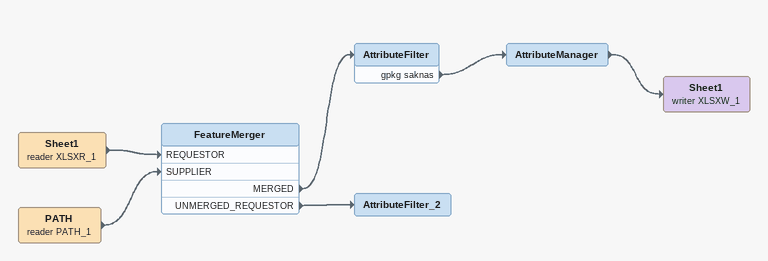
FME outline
Sheet1 (reader XLSXR_1)
    -> FeatureMerger [REQUESTOR]
PATH (reader PATH_1)
    -> FeatureMerger [SUPPLIER]
FeatureMerger
    MERGED -> AttributeFilter
    UNMERGED_REQUESTOR -> AttributeFilter_2
AttributeFilter
    gpkg saknas -> AttributeManager
AttributeManager
    -> Sheet1 (writer XLSXW_1)
Sheet1 (writer XLSXW_1)
AttributeFilter_2
